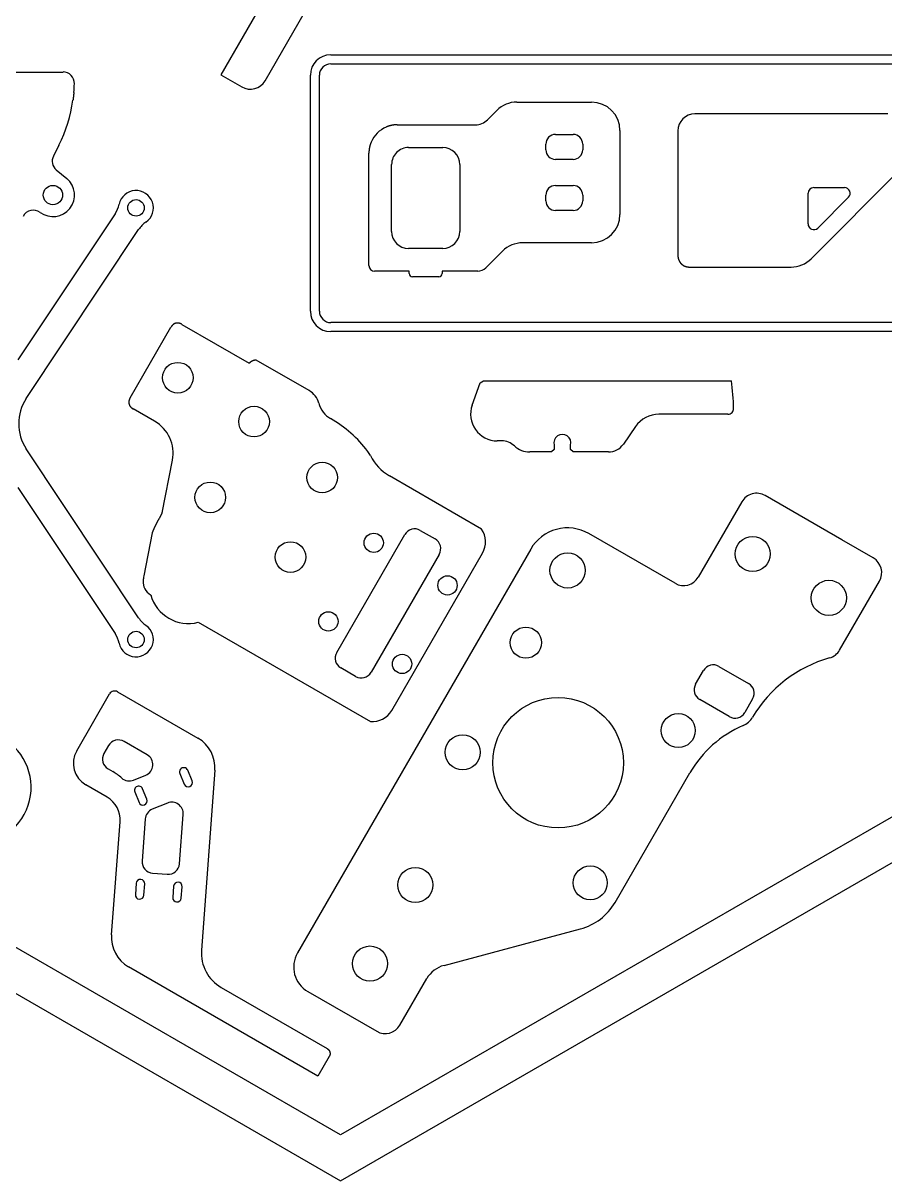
# Model space of a CAD drawing. Extents: x 442 to 745, y 5 to 355.
# Drawn here: x 570.9 to 633.4, y 4.7 to 88.7 of the extents above; entities that cross this region are included whole.
import ezdxf

# ---------------------------------------------------------------- set-up
doc = ezdxf.new("R2010")
doc.units = 0
doc.layers.add('VISIBLE__ANSI_', color=7, linetype='CONTINUOUS')

msp = doc.modelspace()

# ---------------------------------------------------------------- linework, layer by layer
at = {"layer": 'VISIBLE__ANSI_'}
for p, q in [((593.942, 8.024), (445.272, 93.859)), ((742.612, 93.859), (593.942, 8.024)), ((442.389, 92.195), (593.942, 4.696)), ((593.942, 4.696), (745.495, 92.195)), ((588.576, 90.764), (585.24, 84.988)), ((588.461, 84.554), (591.755, 90.26)), ((593.225, 86.43), (637.036, 86.43)), ((593.225, 85.771), (637.036, 85.771)), ((568.858, 85.183), (573.804, 85.183)), ((585.24, 84.988), (586.774, 84.102)), ((591.743, 67.819), (591.743, 84.948)), ((592.401, 67.819), (592.401, 84.948)), ((604.587, 81.713), (605.269, 82.395)), ((606.725, 82.998), (612.139, 82.998)), ((633.64, 82.145), (619.64, 82.145)), ((598.049, 81.351), (603.713, 81.351)), ((614.198, 80.939), (614.198, 74.845)), ((618.405, 80.91), (618.405, 71.851)), ((573.498, 79.866), (573.108, 79.086)), ((608.825, 79.539), (608.825, 79.951)), ((609.525, 80.651), (610.801, 80.651)), ((611.501, 79.951), (611.501, 79.539)), ((595.99, 71.139), (595.99, 79.292)), ((598.872, 79.704), (601.343, 79.704)), ((597.637, 73.61), (597.637, 78.469)), ((602.578, 78.469), (602.578, 73.61)), ((610.801, 78.839), (609.525, 78.839)), ((573.316, 78.085), (574.073, 77.453)), ((628.067, 71.63), (634.513, 78.077)), ((609.525, 76.945), (610.801, 76.945)), ((628.258, 76.792), (630.487, 76.792)), ((608.825, 75.833), (608.825, 76.245)), ((611.501, 76.245), (611.501, 75.833)), ((627.846, 74.151), (627.846, 76.38)), ((630.778, 76.089), (628.549, 73.86)), ((577.574, 74.888), (570.527, 64.28)), ((610.801, 75.133), (609.525, 75.133)), ((571.137, 61.477), (579.289, 73.749)), ((601.343, 72.375), (598.872, 72.375)), ((612.139, 72.786), (607.137, 72.786)), ((605.681, 72.183), (604.466, 70.969)), ((598.913, 70.728), (596.402, 70.728)), ((598.913, 70.563), (598.913, 70.728)), ((601.302, 70.728), (601.302, 70.563)), ((603.884, 70.728), (601.302, 70.728)), ((619.228, 71.027), (626.611, 71.027)), ((601.055, 70.316), (599.16, 70.316)), ((578.669, 61.529), (581.628, 66.654)), ((582.424, 66.867), (587.31, 64.046)), ((637.036, 66.995), (593.225, 66.995)), ((637.036, 66.336), (593.225, 66.336)), ((591.662, 62.057), (587.816, 64.277)), ((603.486, 61.004), (604.073, 62.617)), ((604.073, 62.617), (604.294, 62.771)), ((604.294, 62.771), (622.281, 62.771)), ((580.448, 59.83), (578.882, 60.734)), ((622.037, 60.342), (617.025, 60.342)), ((615.33, 59.452), (614.447, 58.173)), ((605.616, 58.407), (605.304, 58.407)), ((609.426, 58.104), (609.426, 57.789)), ((610.62, 57.789), (610.62, 58.104)), ((579.289, 45.559), (571.137, 57.832)), ((609.241, 57.604), (607.661, 57.604)), ((609.426, 57.789), (609.241, 57.604)), ((610.805, 57.604), (610.62, 57.789)), ((613.363, 57.604), (610.805, 57.604)), ((581.003, 53.178), (581.738, 57.007)), ((604.168, 52.007), (597.477, 55.87)), ((570.527, 55.029), (577.574, 44.42)), ((623.039, 53.986), (619.883, 48.52)), ((630.289, 51.226), (624.726, 54.438)), ((581.003, 53.178), (580.766, 52.767)), ((580.265, 51.733), (579.665, 48.611)), ((593.653, 43.053), (598.594, 51.611)), ((599.719, 51.913), (600.789, 51.295)), ((618.196, 48.068), (611.945, 51.677)), ((607.727, 50.547), (590.809, 21.244)), ((632.571, 49.908), (630.289, 51.226)), ((601.091, 50.17), (596.149, 41.612)), ((597.644, 38.847), (604.232, 50.258)), ((630.136, 43.22), (633.024, 48.221)), ((580.149, 47.237), (580.163, 47.228)), ((583.609, 45.238), (596.098, 38.028)), ((621.384, 42.038), (623.524, 40.803)), ((595.024, 41.311), (593.955, 41.928)), ((619.691, 40.752), (620.259, 41.736)), ((574.794, 35.911), (577.182, 40.047)), ((577.745, 40.198), (583.593, 36.821)), ((622.132, 38.392), (619.992, 39.627)), ((623.825, 39.678), (623.257, 38.693)), ((577.104, 36.288), (576.775, 35.718)), ((579.909, 35.62), (578.229, 36.59)), ((577.076, 34.593), (577.415, 34.397)), ((583.161, 33.733), (582.85, 34.495)), ((584.821, 34.498), (583.848, 21.441)), ((578.92, 33.782), (579.808, 34.144)), ((582.278, 34.262), (582.589, 33.499)), ((613.842, 24.903), (619.269, 34.304)), ((576.995, 32.548), (575.457, 33.436)), ((579.004, 32.927), (579.315, 32.164)), ((579.887, 32.397), (579.576, 33.16)), ((581.386, 32.119), (580.279, 31.668)), ((582.251, 27.71), (582.518, 31.296)), ((577.325, 22.56), (577.937, 30.767)), ((579.768, 30.967), (579.54, 27.912)), ((580.3, 27.029), (581.368, 26.95)), ((579.11, 26.292), (579.049, 25.471)), ((579.665, 25.425), (579.726, 26.246)), ((581.82, 26.09), (581.759, 25.269)), ((582.375, 25.223), (582.436, 26.044)), ((601.438, 20.331), (611.341, 22.985)), ((592.295, 12.303), (578.553, 20.237)), ((598.242, 16.001), (600.188, 19.372)), ((585.281, 18.73), (592.958, 14.298)), ((591.562, 18.432), (596.555, 15.549)), ((593.118, 13.73), (592.295, 12.303))]:
    msp.add_line(p, q, dxfattribs=at)
for points in [[(574.539, 83.256, 0), (574.539, 83.255, 0), (574.539, 83.254, 0), (574.539, 83.253, 0), (574.539, 83.252, 0), (574.539, 83.252, 0), (574.539, 83.251, 0), (574.538, 83.25, 0), (574.538, 83.249, 0), (574.538, 83.248, 0), (574.538, 83.247, 0), (574.538, 83.246, 0), (574.538, 83.245, 0), (574.538, 83.244, 0), (574.538, 83.243, 0), (574.537, 83.243, 0), (574.537, 83.242, 0), (574.537, 83.241, 0), (574.537, 83.24, 0), (574.537, 83.239, 0), (574.537, 83.238, 0), (574.537, 83.237, 0), (574.537, 83.236, 0), (574.537, 83.235, 0), (574.536, 83.234, 0), (574.536, 83.234, 0), (574.536, 83.233, 0), (574.536, 83.232, 0), (574.536, 83.231, 0), (574.536, 83.23, 0), (574.536, 83.229, 0), (574.536, 83.228, 0), (574.535, 83.227, 0), (574.535, 83.226, 0), (574.535, 83.225, 0), (574.535, 83.225, 0), (574.535, 83.224, 0), (574.535, 83.223, 0), (574.535, 83.222, 0), (574.535, 83.221, 0), (574.534, 83.22, 0), (574.534, 83.219, 0), (574.534, 83.218, 0), (574.534, 83.217, 0), (574.534, 83.216, 0), (574.534, 83.216, 0), (574.534, 83.215, 0), (574.534, 83.214, 0), (574.533, 83.213, 0), (574.533, 83.212, 0), (574.533, 83.211, 0), (574.533, 83.21, 0), (574.533, 83.209, 0), (574.533, 83.208, 0), (574.533, 83.207, 0), (574.533, 83.206, 0), (574.532, 83.206, 0), (574.532, 83.205, 0), (574.532, 83.204, 0), (574.532, 83.203, 0), (574.532, 83.202, 0), (574.532, 83.201, 0), (574.532, 83.2, 0), (574.532, 83.199, 0), (574.531, 83.198, 0), (574.531, 83.197, 0), (574.531, 83.196, 0), (574.531, 83.195, 0), (574.531, 83.195, 0), (574.531, 83.194, 0), (574.531, 83.193, 0), (574.531, 83.192, 0), (574.53, 83.191, 0), (574.53, 83.19, 0), (574.53, 83.189, 0), (574.53, 83.188, 0), (574.53, 83.187, 0), (574.53, 83.186, 0), (574.53, 83.185, 0), (574.53, 83.184, 0), (574.529, 83.184, 0), (574.529, 83.183, 0), (574.529, 83.182, 0), (574.529, 83.181, 0), (574.529, 83.18, 0), (574.529, 83.179, 0), (574.529, 83.178, 0), (574.529, 83.177, 0), (574.528, 83.176, 0), (574.528, 83.175, 0), (574.528, 83.174, 0), (574.528, 83.174, 0), (574.528, 83.173, 0), (574.528, 83.172, 0), (574.528, 83.171, 0), (574.528, 83.17, 0), (574.527, 83.169, 0), (574.527, 83.168, 0), (574.527, 83.167, 0), (574.527, 83.166, 0), (574.527, 83.165, 0), (574.527, 83.164, 0), (574.527, 83.163, 0), (574.526, 83.162, 0), (574.526, 83.162, 0), (574.526, 83.161, 0), (574.526, 83.16, 0), (574.526, 83.159, 0), (574.526, 83.158, 0), (574.526, 83.157, 0), (574.526, 83.156, 0), (574.525, 83.155, 0), (574.525, 83.154, 0), (574.525, 83.153, 0), (574.525, 83.152, 0), (574.525, 83.151, 0), (574.525, 83.151, 0), (574.525, 83.15, 0), (574.525, 83.149, 0), (574.524, 83.148, 0), (574.524, 83.147, 0), (574.524, 83.146, 0), (574.524, 83.145, 0), (574.524, 83.144, 0), (574.524, 83.143, 0), (574.524, 83.142, 0), (574.523, 83.141, 0), (574.523, 83.141, 0)], [(574.588, 83.696, 0), (574.588, 83.695, 0), (574.588, 83.694, 0), (574.588, 83.693, 0), (574.588, 83.692, 0), (574.588, 83.691, 0), (574.588, 83.69, 0), (574.588, 83.689, 0), (574.587, 83.688, 0), (574.587, 83.687, 0), (574.587, 83.686, 0), (574.587, 83.685, 0), (574.587, 83.684, 0), (574.587, 83.683, 0), (574.587, 83.682, 0), (574.587, 83.681, 0), (574.587, 83.68, 0), (574.587, 83.679, 0), (574.587, 83.678, 0), (574.586, 83.677, 0), (574.586, 83.676, 0), (574.586, 83.675, 0), (574.586, 83.674, 0), (574.586, 83.672, 0), (574.586, 83.671, 0), (574.586, 83.671, 0), (574.586, 83.669, 0), (574.586, 83.668, 0), (574.586, 83.667, 0), (574.586, 83.666, 0), (574.585, 83.665, 0), (574.585, 83.664, 0), (574.585, 83.663, 0), (574.585, 83.662, 0), (574.585, 83.661, 0), (574.585, 83.66, 0), (574.585, 83.659, 0), (574.585, 83.658, 0), (574.585, 83.657, 0), (574.585, 83.656, 0), (574.584, 83.655, 0), (574.584, 83.654, 0), (574.584, 83.653, 0), (574.584, 83.652, 0), (574.584, 83.651, 0), (574.584, 83.65, 0), (574.584, 83.649, 0), (574.584, 83.648, 0), (574.584, 83.647, 0), (574.584, 83.646, 0), (574.583, 83.645, 0), (574.583, 83.644, 0), (574.583, 83.643, 0), (574.583, 83.642, 0), (574.583, 83.641, 0), (574.583, 83.639, 0), (574.583, 83.638, 0), (574.583, 83.637, 0), (574.583, 83.636, 0), (574.583, 83.635, 0), (574.582, 83.634, 0), (574.582, 83.633, 0), (574.582, 83.632, 0), (574.582, 83.631, 0), (574.582, 83.63, 0), (574.582, 83.629, 0), (574.582, 83.628, 0), (574.582, 83.627, 0), (574.582, 83.626, 0), (574.582, 83.625, 0), (574.581, 83.624, 0), (574.581, 83.622, 0), (574.581, 83.621, 0), (574.581, 83.62, 0), (574.581, 83.619, 0), (574.581, 83.618, 0), (574.581, 83.617, 0), (574.581, 83.616, 0), (574.581, 83.615, 0), (574.581, 83.614, 0), (574.58, 83.613, 0), (574.58, 83.612, 0), (574.58, 83.61, 0), (574.58, 83.609, 0), (574.58, 83.608, 0), (574.58, 83.607, 0), (574.58, 83.606, 0), (574.58, 83.605, 0), (574.58, 83.604, 0), (574.579, 83.603, 0), (574.579, 83.602, 0), (574.579, 83.6, 0), (574.579, 83.599, 0), (574.579, 83.598, 0), (574.579, 83.597, 0), (574.579, 83.596, 0), (574.579, 83.595, 0), (574.579, 83.594, 0), (574.578, 83.593, 0), (574.578, 83.591, 0), (574.578, 83.59, 0), (574.578, 83.589, 0), (574.578, 83.588, 0), (574.578, 83.587, 0), (574.578, 83.586, 0), (574.578, 83.584, 0), (574.577, 83.583, 0), (574.577, 83.582, 0), (574.577, 83.581, 0), (574.577, 83.58, 0), (574.577, 83.579, 0), (574.577, 83.577, 0), (574.577, 83.576, 0), (574.577, 83.575, 0), (574.577, 83.574, 0), (574.576, 83.573, 0), (574.576, 83.572, 0), (574.576, 83.57, 0), (574.576, 83.569, 0), (574.576, 83.568, 0), (574.576, 83.567, 0), (574.576, 83.566, 0), (574.576, 83.564, 0), (574.575, 83.563, 0), (574.575, 83.562, 0), (574.575, 83.561, 0), (574.575, 83.559, 0), (574.575, 83.558, 0), (574.575, 83.557, 0), (574.575, 83.556, 0), (574.575, 83.555, 0), (574.574, 83.553, 0), (574.574, 83.552, 0), (574.574, 83.551, 0), (574.574, 83.55, 0), (574.574, 83.548, 0), (574.574, 83.547, 0), (574.574, 83.546, 0), (574.573, 83.544, 0), (574.573, 83.543, 0), (574.573, 83.542, 0), (574.573, 83.541, 0), (574.573, 83.54, 0), (574.573, 83.538, 0), (574.573, 83.537, 0), (574.573, 83.536, 0), (574.572, 83.534, 0), (574.572, 83.533, 0), (574.572, 83.532, 0), (574.572, 83.53, 0), (574.572, 83.529, 0), (574.572, 83.528, 0), (574.572, 83.526, 0), (574.571, 83.525, 0), (574.571, 83.524, 0), (574.571, 83.523, 0), (574.571, 83.521, 0), (574.571, 83.52, 0), (574.571, 83.519, 0), (574.571, 83.517, 0), (574.57, 83.516, 0), (574.57, 83.515, 0), (574.57, 83.513, 0), (574.57, 83.512, 0), (574.57, 83.51, 0), (574.57, 83.509, 0), (574.57, 83.508, 0), (574.569, 83.506, 0), (574.569, 83.505, 0), (574.569, 83.504, 0), (574.569, 83.502, 0), (574.569, 83.501, 0), (574.569, 83.499, 0), (574.568, 83.498, 0), (574.568, 83.497, 0), (574.568, 83.495, 0), (574.568, 83.494, 0), (574.568, 83.493, 0), (574.568, 83.491, 0), (574.568, 83.49, 0), (574.567, 83.488, 0), (574.567, 83.487, 0), (574.567, 83.485, 0), (574.567, 83.484, 0), (574.567, 83.483, 0), (574.567, 83.481, 0), (574.566, 83.48, 0), (574.566, 83.478, 0), (574.566, 83.477, 0), (574.566, 83.475, 0), (574.566, 83.474, 0), (574.566, 83.472, 0), (574.565, 83.471, 0), (574.565, 83.469, 0), (574.565, 83.468, 0), (574.565, 83.466, 0), (574.565, 83.465, 0), (574.565, 83.463, 0), (574.564, 83.462, 0), (574.564, 83.46, 0), (574.564, 83.459, 0), (574.564, 83.457, 0), (574.564, 83.456, 0), (574.564, 83.454, 0), (574.563, 83.453, 0), (574.563, 83.451, 0), (574.563, 83.45, 0), (574.563, 83.448, 0), (574.563, 83.447, 0), (574.563, 83.445, 0), (574.562, 83.443, 0), (574.562, 83.442, 0), (574.562, 83.44, 0), (574.562, 83.439, 0), (574.562, 83.437, 0), (574.561, 83.436, 0), (574.561, 83.434, 0), (574.561, 83.433, 0), (574.561, 83.431, 0), (574.561, 83.429, 0), (574.561, 83.428, 0), (574.56, 83.426, 0), (574.56, 83.425, 0), (574.56, 83.423, 0), (574.56, 83.421, 0), (574.56, 83.42, 0), (574.559, 83.418, 0), (574.559, 83.417, 0), (574.559, 83.415, 0), (574.559, 83.413, 0), (574.559, 83.412, 0), (574.559, 83.41, 0), (574.558, 83.409, 0), (574.558, 83.407, 0), (574.558, 83.405, 0), (574.558, 83.404, 0), (574.558, 83.402, 0), (574.557, 83.4, 0), (574.557, 83.399, 0), (574.557, 83.397, 0), (574.557, 83.395, 0), (574.557, 83.394, 0), (574.556, 83.392, 0), (574.556, 83.391, 0), (574.556, 83.389, 0), (574.556, 83.387, 0), (574.556, 83.386, 0), (574.555, 83.384, 0), (574.555, 83.382, 0), (574.555, 83.381, 0), (574.555, 83.379, 0), (574.555, 83.377, 0), (574.554, 83.376, 0), (574.554, 83.374, 0), (574.554, 83.372, 0), (574.554, 83.371, 0), (574.554, 83.369, 0), (574.553, 83.367, 0), (574.553, 83.365, 0), (574.553, 83.364, 0), (574.553, 83.362, 0), (574.553, 83.36, 0), (574.552, 83.359, 0), (574.552, 83.357, 0), (574.552, 83.355, 0), (574.552, 83.353, 0), (574.551, 83.352, 0), (574.551, 83.35, 0), (574.551, 83.348, 0), (574.551, 83.347, 0), (574.551, 83.345, 0), (574.55, 83.343, 0), (574.55, 83.341, 0), (574.55, 83.34, 0), (574.55, 83.338, 0), (574.55, 83.336, 0), (574.549, 83.334, 0), (574.549, 83.332, 0), (574.549, 83.331, 0), (574.549, 83.329, 0), (574.548, 83.327, 0), (574.548, 83.325, 0), (574.548, 83.324, 0), (574.548, 83.322, 0), (574.548, 83.32, 0), (574.547, 83.318, 0), (574.547, 83.317, 0), (574.547, 83.315, 0), (574.547, 83.313, 0), (574.546, 83.311, 0), (574.546, 83.309, 0), (574.546, 83.308, 0), (574.546, 83.306, 0), (574.545, 83.304, 0), (574.545, 83.302, 0), (574.545, 83.3, 0), (574.545, 83.298, 0), (574.545, 83.297, 0), (574.544, 83.295, 0), (574.544, 83.293, 0), (574.544, 83.291, 0), (574.544, 83.289, 0), (574.543, 83.287, 0), (574.543, 83.286, 0), (574.543, 83.284, 0), (574.543, 83.282, 0), (574.542, 83.28, 0), (574.542, 83.278, 0), (574.542, 83.276, 0), (574.542, 83.275, 0), (574.541, 83.273, 0), (574.541, 83.271, 0), (574.541, 83.269, 0), (574.541, 83.267, 0), (574.54, 83.265, 0), (574.54, 83.263, 0), (574.54, 83.262, 0), (574.54, 83.26, 0), (574.54, 83.258, 0), (574.539, 83.256, 0)], [(598.049, 81.351, 0), (598.042, 81.351, 0), (598.036, 81.351, 0), (598.029, 81.351, 0), (598.023, 81.351, 0), (598.016, 81.351, 0), (598.01, 81.351, 0), (598.003, 81.35, 0), (597.997, 81.35, 0), (597.99, 81.35, 0), (597.984, 81.35, 0), (597.977, 81.35, 0), (597.971, 81.35, 0), (597.964, 81.349, 0), (597.958, 81.349, 0), (597.952, 81.349, 0), (597.945, 81.348, 0), (597.939, 81.348, 0), (597.932, 81.348, 0), (597.926, 81.347, 0), (597.919, 81.347, 0), (597.913, 81.347, 0), (597.906, 81.346, 0), (597.9, 81.346, 0), (597.893, 81.345, 0), (597.887, 81.345, 0), (597.88, 81.344, 0), (597.874, 81.344, 0), (597.868, 81.343, 0), (597.861, 81.342, 0), (597.855, 81.342, 0), (597.848, 81.341, 0), (597.842, 81.341, 0), (597.835, 81.34, 0), (597.829, 81.339, 0), (597.822, 81.338, 0), (597.816, 81.338, 0), (597.81, 81.337, 0), (597.803, 81.336, 0), (597.797, 81.335, 0), (597.79, 81.335, 0), (597.784, 81.334, 0), (597.777, 81.333, 0), (597.771, 81.332, 0), (597.765, 81.331, 0), (597.758, 81.33, 0), (597.752, 81.329, 0), (597.745, 81.329, 0), (597.739, 81.328, 0), (597.732, 81.327, 0), (597.726, 81.326, 0), (597.72, 81.325, 0), (597.713, 81.323, 0), (597.707, 81.322, 0), (597.701, 81.321, 0), (597.694, 81.32, 0), (597.688, 81.319, 0), (597.681, 81.318, 0), (597.675, 81.317, 0), (597.669, 81.316, 0), (597.662, 81.314, 0), (597.656, 81.313, 0), (597.65, 81.312, 0), (597.643, 81.311, 0), (597.637, 81.309, 0), (597.631, 81.308, 0), (597.624, 81.307, 0), (597.618, 81.305, 0), (597.612, 81.304, 0), (597.605, 81.303, 0), (597.599, 81.301, 0), (597.593, 81.3, 0), (597.586, 81.298, 0), (597.58, 81.297, 0), (597.574, 81.295, 0), (597.567, 81.294, 0), (597.561, 81.292, 0), (597.555, 81.291, 0), (597.548, 81.289, 0), (597.542, 81.288, 0), (597.536, 81.286, 0), (597.53, 81.284, 0), (597.523, 81.283, 0), (597.517, 81.281, 0), (597.511, 81.279, 0), (597.505, 81.278, 0), (597.498, 81.276, 0), (597.492, 81.274, 0), (597.486, 81.273, 0), (597.48, 81.271, 0), (597.473, 81.269, 0), (597.467, 81.267, 0), (597.461, 81.265, 0), (597.455, 81.263, 0), (597.449, 81.262, 0), (597.442, 81.26, 0), (597.436, 81.258, 0), (597.43, 81.256, 0), (597.424, 81.254, 0), (597.418, 81.252, 0), (597.412, 81.25, 0), (597.405, 81.248, 0), (597.399, 81.246, 0), (597.393, 81.244, 0), (597.387, 81.242, 0), (597.381, 81.24, 0), (597.375, 81.238, 0), (597.369, 81.235, 0), (597.362, 81.233, 0), (597.356, 81.231, 0), (597.35, 81.229, 0), (597.344, 81.227, 0), (597.338, 81.225, 0), (597.332, 81.222, 0), (597.326, 81.22, 0), (597.32, 81.218, 0), (597.314, 81.215, 0), (597.308, 81.213, 0), (597.302, 81.211, 0), (597.296, 81.208, 0), (597.29, 81.206, 0), (597.284, 81.204, 0), (597.278, 81.201, 0), (597.272, 81.199, 0), (597.266, 81.196, 0), (597.26, 81.194, 0), (597.254, 81.191, 0), (597.248, 81.189, 0), (597.242, 81.186, 0)], [(596.155, 80.099, 0), (596.152, 80.093, 0), (596.149, 80.087, 0), (596.147, 80.081, 0), (596.145, 80.075, 0), (596.142, 80.069, 0), (596.14, 80.063, 0), (596.137, 80.057, 0), (596.135, 80.051, 0), (596.132, 80.045, 0), (596.13, 80.039, 0), (596.128, 80.033, 0), (596.125, 80.027, 0), (596.123, 80.021, 0), (596.121, 80.015, 0), (596.119, 80.009, 0), (596.116, 80.003, 0), (596.114, 79.997, 0), (596.112, 79.991, 0), (596.11, 79.984, 0), (596.108, 79.978, 0), (596.105, 79.972, 0), (596.103, 79.966, 0), (596.101, 79.96, 0), (596.099, 79.954, 0), (596.097, 79.948, 0), (596.095, 79.942, 0), (596.093, 79.936, 0), (596.091, 79.929, 0), (596.089, 79.923, 0), (596.087, 79.917, 0), (596.085, 79.911, 0), (596.083, 79.905, 0), (596.081, 79.898, 0), (596.079, 79.892, 0), (596.077, 79.886, 0), (596.075, 79.88, 0), (596.074, 79.874, 0), (596.072, 79.867, 0), (596.07, 79.861, 0), (596.068, 79.855, 0), (596.066, 79.849, 0), (596.065, 79.843, 0), (596.063, 79.836, 0), (596.061, 79.83, 0), (596.06, 79.824, 0), (596.058, 79.817, 0), (596.056, 79.811, 0), (596.055, 79.805, 0), (596.053, 79.799, 0), (596.052, 79.792, 0), (596.05, 79.786, 0), (596.048, 79.78, 0), (596.047, 79.773, 0), (596.045, 79.767, 0), (596.044, 79.761, 0), (596.042, 79.755, 0), (596.041, 79.748, 0), (596.04, 79.742, 0), (596.038, 79.736, 0), (596.037, 79.729, 0), (596.035, 79.723, 0), (596.034, 79.717, 0), (596.033, 79.71, 0), (596.031, 79.704, 0), (596.03, 79.698, 0), (596.029, 79.691, 0), (596.028, 79.685, 0), (596.026, 79.678, 0), (596.025, 79.672, 0), (596.024, 79.666, 0), (596.023, 79.659, 0), (596.022, 79.653, 0), (596.021, 79.647, 0), (596.019, 79.64, 0), (596.018, 79.634, 0), (596.017, 79.627, 0), (596.016, 79.621, 0), (596.015, 79.615, 0), (596.014, 79.608, 0), (596.013, 79.602, 0), (596.012, 79.596, 0), (596.011, 79.589, 0), (596.01, 79.583, 0), (596.01, 79.576, 0), (596.009, 79.57, 0), (596.008, 79.564, 0), (596.007, 79.557, 0), (596.006, 79.551, 0), (596.005, 79.544, 0), (596.005, 79.538, 0), (596.004, 79.531, 0), (596.003, 79.525, 0), (596.002, 79.518, 0), (596.002, 79.512, 0), (596.001, 79.506, 0), (596, 79.499, 0), (596, 79.493, 0), (595.999, 79.486, 0), (595.998, 79.48, 0), (595.998, 79.473, 0), (595.997, 79.467, 0), (595.997, 79.46, 0), (595.996, 79.454, 0), (595.996, 79.448, 0), (595.995, 79.441, 0), (595.995, 79.435, 0), (595.994, 79.428, 0), (595.994, 79.422, 0), (595.994, 79.415, 0), (595.993, 79.409, 0), (595.993, 79.402, 0), (595.992, 79.396, 0), (595.992, 79.389, 0), (595.992, 79.383, 0), (595.992, 79.376, 0), (595.991, 79.37, 0), (595.991, 79.363, 0), (595.991, 79.357, 0), (595.991, 79.35, 0), (595.99, 79.344, 0), (595.99, 79.338, 0), (595.99, 79.331, 0), (595.99, 79.325, 0), (595.99, 79.318, 0), (595.99, 79.312, 0), (595.99, 79.305, 0), (595.99, 79.299, 0), (595.99, 79.292, 0)], [(618.405, 71.851, 0), (618.405, 71.847, 0), (618.405, 71.843, 0), (618.405, 71.839, 0), (618.405, 71.835, 0), (618.405, 71.831, 0), (618.405, 71.827, 0), (618.405, 71.823, 0), (618.405, 71.818, 0), (618.406, 71.814, 0), (618.406, 71.81, 0), (618.406, 71.806, 0), (618.406, 71.802, 0), (618.407, 71.798, 0), (618.407, 71.794, 0), (618.407, 71.79, 0), (618.407, 71.786, 0), (618.408, 71.782, 0), (618.408, 71.778, 0), (618.408, 71.774, 0), (618.409, 71.77, 0), (618.409, 71.766, 0), (618.41, 71.762, 0), (618.41, 71.758, 0), (618.411, 71.754, 0), (618.411, 71.75, 0), (618.412, 71.746, 0), (618.412, 71.742, 0), (618.413, 71.738, 0), (618.413, 71.734, 0), (618.414, 71.73, 0), (618.414, 71.726, 0), (618.415, 71.722, 0), (618.416, 71.718, 0), (618.416, 71.714, 0), (618.417, 71.71, 0), (618.418, 71.706, 0), (618.418, 71.702, 0), (618.419, 71.698, 0), (618.42, 71.694, 0), (618.421, 71.69, 0), (618.422, 71.686, 0), (618.422, 71.682, 0), (618.423, 71.678, 0), (618.424, 71.674, 0), (618.425, 71.67, 0), (618.426, 71.666, 0), (618.427, 71.662, 0), (618.428, 71.658, 0), (618.429, 71.654, 0), (618.43, 71.65, 0), (618.431, 71.646, 0), (618.432, 71.642, 0), (618.433, 71.638, 0), (618.434, 71.635, 0), (618.435, 71.631, 0), (618.436, 71.627, 0), (618.437, 71.623, 0), (618.438, 71.619, 0), (618.439, 71.615, 0), (618.44, 71.611, 0), (618.442, 71.607, 0), (618.443, 71.603, 0), (618.444, 71.6, 0), (618.445, 71.596, 0), (618.447, 71.592, 0), (618.448, 71.588, 0), (618.449, 71.584, 0), (618.451, 71.58, 0), (618.452, 71.577, 0), (618.453, 71.573, 0), (618.455, 71.569, 0), (618.456, 71.565, 0), (618.457, 71.561, 0), (618.459, 71.558, 0), (618.46, 71.554, 0), (618.462, 71.55, 0), (618.463, 71.546, 0), (618.465, 71.542, 0), (618.466, 71.539, 0), (618.468, 71.535, 0), (618.469, 71.531, 0), (618.471, 71.527, 0), (618.473, 71.524, 0), (618.474, 71.52, 0), (618.476, 71.516, 0), (618.478, 71.513, 0), (618.479, 71.509, 0), (618.481, 71.505, 0), (618.483, 71.501, 0), (618.484, 71.498, 0), (618.486, 71.494, 0), (618.488, 71.49, 0), (618.49, 71.487, 0), (618.492, 71.483, 0), (618.493, 71.48, 0), (618.495, 71.476, 0), (618.497, 71.472, 0), (618.499, 71.469, 0), (618.501, 71.465, 0), (618.503, 71.462, 0), (618.505, 71.458, 0), (618.507, 71.454, 0), (618.509, 71.451, 0), (618.51, 71.447, 0), (618.512, 71.444, 0), (618.514, 71.44, 0), (618.517, 71.437, 0), (618.519, 71.433, 0), (618.521, 71.43, 0), (618.523, 71.426, 0), (618.525, 71.423, 0), (618.527, 71.419, 0), (618.529, 71.416, 0), (618.531, 71.412, 0), (618.533, 71.409, 0), (618.536, 71.406, 0), (618.538, 71.402, 0), (618.54, 71.399, 0), (618.542, 71.395, 0), (618.544, 71.392, 0), (618.547, 71.389, 0), (618.549, 71.385, 0), (618.551, 71.382, 0), (618.554, 71.379, 0), (618.556, 71.376, 0), (618.558, 71.372, 0), (618.561, 71.369, 0), (618.563, 71.366, 0), (618.565, 71.362, 0), (618.568, 71.359, 0), (618.57, 71.356, 0), (618.573, 71.353, 0), (618.575, 71.349, 0), (618.578, 71.346, 0), (618.58, 71.343, 0), (618.583, 71.34, 0), (618.585, 71.337, 0), (618.588, 71.334, 0), (618.59, 71.33, 0), (618.593, 71.327, 0), (618.595, 71.324, 0), (618.598, 71.321, 0), (618.601, 71.318, 0), (618.603, 71.315, 0), (618.606, 71.312, 0), (618.609, 71.309, 0), (618.611, 71.306, 0), (618.614, 71.303, 0), (618.617, 71.3, 0), (618.619, 71.297, 0), (618.622, 71.294, 0), (618.625, 71.291, 0), (618.628, 71.288, 0), (618.63, 71.285, 0), (618.633, 71.282, 0), (618.636, 71.279, 0), (618.639, 71.276, 0), (618.642, 71.273, 0), (618.645, 71.27, 0), (618.647, 71.267, 0), (618.65, 71.264, 0), (618.653, 71.261, 0), (618.656, 71.259, 0), (618.659, 71.256, 0), (618.662, 71.253, 0), (618.665, 71.25, 0), (618.668, 71.248, 0), (618.671, 71.245, 0), (618.674, 71.242, 0), (618.677, 71.239, 0), (618.68, 71.237, 0), (618.683, 71.234, 0), (618.686, 71.231, 0), (618.689, 71.228, 0), (618.692, 71.226, 0), (618.695, 71.223, 0), (618.698, 71.221, 0), (618.701, 71.218, 0), (618.705, 71.215, 0), (618.708, 71.213, 0), (618.711, 71.21, 0), (618.714, 71.208, 0), (618.717, 71.205, 0), (618.72, 71.203, 0), (618.724, 71.2, 0), (618.727, 71.198, 0), (618.73, 71.195, 0), (618.733, 71.193, 0), (618.736, 71.19, 0), (618.74, 71.188, 0), (618.743, 71.186, 0), (618.746, 71.183, 0), (618.75, 71.181, 0), (618.753, 71.179, 0), (618.756, 71.176, 0), (618.759, 71.174, 0), (618.763, 71.172, 0), (618.766, 71.169, 0), (618.77, 71.167, 0), (618.773, 71.165, 0), (618.776, 71.163, 0), (618.78, 71.16, 0), (618.783, 71.158, 0), (618.786, 71.156, 0), (618.79, 71.154, 0), (618.793, 71.152, 0), (618.797, 71.15, 0), (618.8, 71.147, 0), (618.804, 71.145, 0), (618.807, 71.143, 0), (618.811, 71.141, 0), (618.814, 71.139, 0), (618.818, 71.137, 0), (618.821, 71.135, 0), (618.825, 71.133, 0), (618.828, 71.131, 0), (618.832, 71.129, 0), (618.835, 71.127, 0), (618.839, 71.125, 0), (618.842, 71.123, 0), (618.846, 71.121, 0), (618.85, 71.12, 0), (618.853, 71.118, 0), (618.857, 71.116, 0), (618.861, 71.114, 0), (618.864, 71.112, 0), (618.868, 71.111, 0), (618.871, 71.109, 0), (618.875, 71.107, 0), (618.879, 71.105, 0), (618.882, 71.104, 0), (618.886, 71.102, 0), (618.89, 71.1, 0), (618.894, 71.099, 0), (618.897, 71.097, 0), (618.901, 71.095, 0), (618.905, 71.094, 0), (618.908, 71.092, 0), (618.912, 71.091, 0), (618.916, 71.089, 0), (618.92, 71.087, 0), (618.924, 71.086, 0), (618.927, 71.084, 0), (618.931, 71.083, 0), (618.935, 71.082, 0), (618.939, 71.08, 0), (618.943, 71.079, 0), (618.946, 71.077, 0), (618.95, 71.076, 0), (618.954, 71.075, 0), (618.958, 71.073, 0), (618.962, 71.072, 0), (618.965, 71.07, 0), (618.969, 71.069, 0), (618.973, 71.068, 0), (618.977, 71.067, 0), (618.981, 71.066, 0), (618.985, 71.064, 0), (618.989, 71.063, 0), (618.993, 71.062, 0), (618.996, 71.061, 0), (619, 71.06, 0), (619.004, 71.058, 0), (619.008, 71.057, 0), (619.012, 71.056, 0), (619.016, 71.055, 0), (619.02, 71.054, 0), (619.024, 71.053, 0), (619.028, 71.052, 0), (619.032, 71.051, 0), (619.036, 71.05, 0), (619.039, 71.049, 0), (619.043, 71.049, 0), (619.047, 71.048, 0), (619.051, 71.047, 0), (619.055, 71.046, 0), (619.059, 71.045, 0), (619.063, 71.044, 0), (619.067, 71.043, 0), (619.071, 71.043, 0), (619.075, 71.042, 0), (619.079, 71.041, 0), (619.083, 71.04, 0), (619.087, 71.04, 0), (619.091, 71.039, 0), (619.095, 71.038, 0), (619.099, 71.038, 0), (619.103, 71.037, 0), (619.107, 71.036, 0), (619.111, 71.036, 0), (619.115, 71.035, 0), (619.119, 71.035, 0), (619.123, 71.034, 0), (619.127, 71.034, 0), (619.131, 71.033, 0), (619.135, 71.033, 0), (619.139, 71.032, 0), (619.143, 71.032, 0), (619.147, 71.031, 0), (619.151, 71.031, 0), (619.155, 71.031, 0), (619.159, 71.03, 0), (619.163, 71.03, 0), (619.167, 71.03, 0), (619.172, 71.029, 0), (619.176, 71.029, 0), (619.18, 71.029, 0), (619.184, 71.029, 0), (619.188, 71.028, 0), (619.192, 71.028, 0), (619.196, 71.028, 0), (619.2, 71.028, 0), (619.204, 71.028, 0), (619.208, 71.028, 0), (619.212, 71.028, 0), (619.216, 71.028, 0), (619.22, 71.028, 0), (619.224, 71.027, 0), (619.228, 71.027, 0)], [(582.424, 66.867, 0), (582.416, 66.871, 0), (582.409, 66.875, 0), (582.402, 66.879, 0), (582.395, 66.883, 0), (582.388, 66.887, 0), (582.381, 66.89, 0), (582.373, 66.894, 0), (582.366, 66.897, 0), (582.359, 66.901, 0), (582.352, 66.904, 0), (582.345, 66.907, 0), (582.338, 66.91, 0), (582.33, 66.913, 0), (582.323, 66.916, 0), (582.316, 66.919, 0), (582.309, 66.922, 0), (582.302, 66.924, 0), (582.295, 66.927, 0), (582.287, 66.93, 0), (582.28, 66.932, 0), (582.273, 66.934, 0), (582.266, 66.936, 0), (582.259, 66.939, 0), (582.252, 66.941, 0), (582.245, 66.942, 0), (582.237, 66.944, 0), (582.23, 66.946, 0), (582.223, 66.948, 0), (582.216, 66.949, 0), (582.209, 66.951, 0), (582.202, 66.952, 0), (582.195, 66.953, 0), (582.188, 66.954, 0), (582.181, 66.956, 0), (582.174, 66.957, 0), (582.167, 66.957, 0), (582.16, 66.958, 0), (582.153, 66.959, 0), (582.146, 66.96, 0), (582.139, 66.96, 0), (582.132, 66.961, 0), (582.125, 66.961, 0), (582.118, 66.961, 0), (582.111, 66.961, 0), (582.104, 66.962, 0), (582.097, 66.961, 0), (582.09, 66.961, 0), (582.083, 66.961, 0), (582.077, 66.961, 0), (582.07, 66.96, 0), (582.063, 66.96, 0), (582.056, 66.959, 0), (582.049, 66.959, 0), (582.043, 66.958, 0), (582.036, 66.957, 0), (582.029, 66.956, 0), (582.023, 66.955, 0), (582.016, 66.954, 0), (582.009, 66.953, 0), (582.003, 66.951, 0), (581.996, 66.95, 0), (581.989, 66.948, 0), (581.983, 66.947, 0), (581.976, 66.945, 0), (581.97, 66.943, 0), (581.963, 66.941, 0), (581.957, 66.939, 0), (581.951, 66.937, 0), (581.944, 66.935, 0), (581.938, 66.933, 0), (581.931, 66.931, 0), (581.925, 66.928, 0), (581.919, 66.926, 0), (581.913, 66.923, 0), (581.906, 66.92, 0), (581.9, 66.918, 0), (581.894, 66.915, 0), (581.888, 66.912, 0), (581.882, 66.909, 0), (581.876, 66.906, 0), (581.87, 66.902, 0), (581.864, 66.899, 0), (581.858, 66.895, 0), (581.852, 66.892, 0), (581.846, 66.888, 0), (581.84, 66.885, 0), (581.834, 66.881, 0), (581.828, 66.877, 0), (581.823, 66.873, 0), (581.817, 66.869, 0), (581.811, 66.865, 0), (581.805, 66.861, 0), (581.8, 66.856, 0), (581.794, 66.852, 0), (581.789, 66.847, 0), (581.783, 66.843, 0), (581.778, 66.838, 0), (581.772, 66.834, 0), (581.767, 66.829, 0), (581.761, 66.824, 0), (581.756, 66.819, 0), (581.751, 66.814, 0), (581.746, 66.809, 0), (581.74, 66.803, 0), (581.735, 66.798, 0), (581.73, 66.793, 0), (581.725, 66.787, 0), (581.72, 66.782, 0), (581.715, 66.776, 0), (581.71, 66.77, 0), (581.705, 66.764, 0), (581.7, 66.759, 0), (581.695, 66.753, 0), (581.69, 66.747, 0), (581.686, 66.74, 0), (581.681, 66.734, 0), (581.676, 66.728, 0), (581.672, 66.722, 0), (581.667, 66.715, 0), (581.663, 66.709, 0), (581.658, 66.702, 0), (581.654, 66.695, 0), (581.649, 66.689, 0), (581.645, 66.682, 0), (581.641, 66.675, 0), (581.636, 66.668, 0), (581.632, 66.661, 0), (581.628, 66.654, 0)], [(587.816, 64.277, 0), (587.812, 64.276, 0), (587.807, 64.276, 0), (587.803, 64.275, 0), (587.798, 64.275, 0), (587.794, 64.274, 0), (587.789, 64.274, 0), (587.785, 64.273, 0), (587.78, 64.273, 0), (587.776, 64.272, 0), (587.771, 64.272, 0), (587.767, 64.271, 0), (587.762, 64.27, 0), (587.758, 64.269, 0), (587.753, 64.269, 0), (587.749, 64.268, 0), (587.745, 64.267, 0), (587.74, 64.266, 0), (587.736, 64.266, 0), (587.731, 64.265, 0), (587.727, 64.264, 0), (587.722, 64.263, 0), (587.718, 64.262, 0), (587.714, 64.261, 0), (587.709, 64.26, 0), (587.705, 64.259, 0), (587.701, 64.258, 0), (587.696, 64.257, 0), (587.692, 64.256, 0), (587.687, 64.255, 0), (587.683, 64.254, 0), (587.679, 64.253, 0), (587.674, 64.252, 0), (587.67, 64.251, 0), (587.666, 64.25, 0), (587.662, 64.248, 0), (587.657, 64.247, 0), (587.653, 64.246, 0), (587.649, 64.245, 0), (587.644, 64.243, 0), (587.64, 64.242, 0), (587.636, 64.241, 0), (587.632, 64.239, 0), (587.627, 64.238, 0), (587.623, 64.237, 0), (587.619, 64.235, 0), (587.615, 64.234, 0), (587.61, 64.232, 0), (587.606, 64.231, 0), (587.602, 64.229, 0), (587.598, 64.228, 0), (587.594, 64.226, 0), (587.59, 64.225, 0), (587.585, 64.223, 0), (587.581, 64.222, 0), (587.577, 64.22, 0), (587.573, 64.218, 0), (587.569, 64.216, 0), (587.565, 64.215, 0), (587.561, 64.213, 0), (587.557, 64.211, 0), (587.553, 64.21, 0), (587.549, 64.208, 0), (587.545, 64.206, 0), (587.54, 64.204, 0), (587.536, 64.202, 0), (587.532, 64.2, 0), (587.528, 64.198, 0), (587.524, 64.197, 0), (587.52, 64.195, 0), (587.517, 64.193, 0), (587.513, 64.191, 0), (587.509, 64.189, 0), (587.505, 64.187, 0), (587.501, 64.185, 0), (587.497, 64.183, 0), (587.493, 64.181, 0), (587.489, 64.178, 0), (587.485, 64.176, 0), (587.481, 64.174, 0), (587.478, 64.172, 0), (587.474, 64.17, 0), (587.47, 64.168, 0), (587.466, 64.165, 0), (587.462, 64.163, 0), (587.458, 64.161, 0), (587.455, 64.159, 0), (587.451, 64.156, 0), (587.447, 64.154, 0), (587.444, 64.152, 0), (587.44, 64.149, 0), (587.436, 64.147, 0), (587.432, 64.145, 0), (587.429, 64.142, 0), (587.425, 64.14, 0), (587.421, 64.137, 0), (587.418, 64.135, 0), (587.414, 64.132, 0), (587.411, 64.13, 0), (587.407, 64.127, 0), (587.404, 64.125, 0), (587.4, 64.122, 0), (587.396, 64.12, 0), (587.393, 64.117, 0), (587.389, 64.114, 0), (587.386, 64.112, 0), (587.382, 64.109, 0), (587.379, 64.106, 0), (587.376, 64.104, 0), (587.372, 64.101, 0), (587.369, 64.098, 0), (587.365, 64.095, 0), (587.362, 64.093, 0), (587.359, 64.09, 0), (587.355, 64.087, 0), (587.352, 64.084, 0), (587.349, 64.081, 0), (587.345, 64.079, 0), (587.342, 64.076, 0), (587.339, 64.073, 0), (587.335, 64.07, 0), (587.332, 64.067, 0), (587.329, 64.064, 0), (587.326, 64.061, 0), (587.323, 64.058, 0), (587.32, 64.055, 0), (587.316, 64.052, 0), (587.313, 64.049, 0), (587.31, 64.046, 0)], [(578.669, 61.529, 0), (578.665, 61.522, 0), (578.661, 61.515, 0), (578.657, 61.508, 0), (578.653, 61.501, 0), (578.65, 61.493, 0), (578.646, 61.486, 0), (578.643, 61.479, 0), (578.639, 61.472, 0), (578.636, 61.465, 0), (578.632, 61.457, 0), (578.629, 61.45, 0), (578.626, 61.443, 0), (578.623, 61.436, 0), (578.62, 61.429, 0), (578.617, 61.422, 0), (578.615, 61.414, 0), (578.612, 61.407, 0), (578.609, 61.4, 0), (578.607, 61.393, 0), (578.605, 61.386, 0), (578.602, 61.379, 0), (578.6, 61.371, 0), (578.598, 61.364, 0), (578.596, 61.357, 0), (578.594, 61.35, 0), (578.592, 61.343, 0), (578.59, 61.336, 0), (578.589, 61.329, 0), (578.587, 61.322, 0), (578.586, 61.315, 0), (578.584, 61.307, 0), (578.583, 61.3, 0), (578.582, 61.293, 0), (578.581, 61.286, 0), (578.58, 61.279, 0), (578.579, 61.272, 0), (578.578, 61.265, 0), (578.577, 61.258, 0), (578.577, 61.251, 0), (578.576, 61.244, 0), (578.576, 61.237, 0), (578.575, 61.23, 0), (578.575, 61.223, 0), (578.575, 61.216, 0), (578.575, 61.209, 0), (578.575, 61.203, 0), (578.575, 61.196, 0), (578.575, 61.189, 0), (578.576, 61.182, 0), (578.576, 61.175, 0), (578.576, 61.168, 0), (578.577, 61.162, 0), (578.578, 61.155, 0), (578.578, 61.148, 0), (578.579, 61.141, 0), (578.58, 61.135, 0), (578.581, 61.128, 0), (578.582, 61.121, 0), (578.584, 61.115, 0), (578.585, 61.108, 0), (578.586, 61.102, 0), (578.588, 61.095, 0), (578.59, 61.088, 0), (578.591, 61.082, 0), (578.593, 61.075, 0), (578.595, 61.069, 0), (578.597, 61.062, 0), (578.599, 61.056, 0), (578.601, 61.05, 0), (578.603, 61.043, 0), (578.606, 61.037, 0), (578.608, 61.031, 0), (578.611, 61.024, 0), (578.613, 61.018, 0), (578.616, 61.012, 0), (578.619, 61.006, 0), (578.622, 60.999, 0), (578.625, 60.993, 0), (578.628, 60.987, 0), (578.631, 60.981, 0), (578.634, 60.975, 0), (578.637, 60.969, 0), (578.641, 60.963, 0), (578.644, 60.957, 0), (578.648, 60.951, 0), (578.652, 60.946, 0), (578.655, 60.94, 0), (578.659, 60.934, 0), (578.663, 60.928, 0), (578.667, 60.922, 0), (578.671, 60.917, 0), (578.676, 60.911, 0), (578.68, 60.905, 0), (578.684, 60.9, 0), (578.689, 60.894, 0), (578.693, 60.889, 0), (578.698, 60.883, 0), (578.703, 60.878, 0), (578.708, 60.872, 0), (578.712, 60.867, 0), (578.717, 60.862, 0), (578.723, 60.856, 0), (578.728, 60.851, 0), (578.733, 60.846, 0), (578.738, 60.841, 0), (578.744, 60.836, 0), (578.749, 60.83, 0), (578.755, 60.825, 0), (578.76, 60.82, 0), (578.766, 60.815, 0), (578.772, 60.81, 0), (578.778, 60.806, 0), (578.784, 60.801, 0), (578.79, 60.796, 0), (578.796, 60.791, 0), (578.802, 60.786, 0), (578.808, 60.782, 0), (578.815, 60.777, 0), (578.821, 60.773, 0), (578.828, 60.768, 0), (578.834, 60.764, 0), (578.841, 60.759, 0), (578.848, 60.755, 0), (578.854, 60.751, 0), (578.861, 60.746, 0), (578.868, 60.742, 0), (578.875, 60.738, 0), (578.882, 60.734, 0)], [(580.766, 52.767, 0), (580.762, 52.759, 0), (580.757, 52.751, 0), (580.753, 52.744, 0), (580.748, 52.736, 0), (580.744, 52.728, 0), (580.74, 52.721, 0), (580.735, 52.713, 0), (580.731, 52.706, 0), (580.727, 52.698, 0), (580.722, 52.69, 0), (580.718, 52.682, 0), (580.714, 52.675, 0), (580.709, 52.667, 0), (580.705, 52.659, 0), (580.701, 52.652, 0), (580.697, 52.644, 0), (580.692, 52.636, 0), (580.688, 52.628, 0), (580.684, 52.621, 0), (580.68, 52.613, 0), (580.675, 52.605, 0), (580.671, 52.597, 0), (580.667, 52.59, 0), (580.663, 52.582, 0), (580.658, 52.574, 0), (580.654, 52.566, 0), (580.65, 52.558, 0), (580.646, 52.55, 0), (580.642, 52.543, 0), (580.637, 52.535, 0), (580.633, 52.527, 0), (580.629, 52.519, 0), (580.625, 52.511, 0), (580.621, 52.503, 0), (580.617, 52.495, 0), (580.612, 52.488, 0), (580.608, 52.48, 0), (580.604, 52.472, 0), (580.6, 52.464, 0), (580.596, 52.456, 0), (580.592, 52.448, 0), (580.588, 52.44, 0), (580.584, 52.432, 0), (580.58, 52.424, 0), (580.576, 52.416, 0), (580.571, 52.408, 0), (580.567, 52.401, 0), (580.563, 52.392, 0), (580.559, 52.385, 0), (580.555, 52.377, 0), (580.551, 52.368, 0), (580.547, 52.361, 0), (580.543, 52.352, 0), (580.539, 52.344, 0), (580.535, 52.337, 0), (580.531, 52.328, 0), (580.527, 52.32, 0), (580.523, 52.312, 0), (580.519, 52.304, 0), (580.515, 52.296, 0), (580.511, 52.288, 0), (580.508, 52.28, 0), (580.504, 52.272, 0), (580.5, 52.264, 0), (580.496, 52.256, 0), (580.492, 52.248, 0), (580.488, 52.24, 0), (580.484, 52.232, 0), (580.48, 52.224, 0), (580.476, 52.215, 0), (580.472, 52.207, 0), (580.469, 52.199, 0), (580.465, 52.191, 0), (580.461, 52.183, 0), (580.457, 52.175, 0), (580.453, 52.166, 0), (580.449, 52.158, 0), (580.446, 52.15, 0), (580.442, 52.142, 0), (580.438, 52.134, 0), (580.434, 52.126, 0), (580.43, 52.117, 0), (580.427, 52.109, 0), (580.423, 52.101, 0), (580.419, 52.093, 0), (580.415, 52.084, 0), (580.412, 52.076, 0), (580.408, 52.068, 0), (580.404, 52.06, 0), (580.4, 52.051, 0), (580.397, 52.043, 0), (580.393, 52.035, 0), (580.389, 52.027, 0), (580.386, 52.018, 0), (580.382, 52.01, 0), (580.378, 52.002, 0), (580.374, 51.994, 0), (580.371, 51.985, 0), (580.367, 51.977, 0), (580.364, 51.969, 0), (580.36, 51.96, 0), (580.356, 51.952, 0), (580.353, 51.944, 0), (580.349, 51.935, 0), (580.345, 51.927, 0), (580.342, 51.919, 0), (580.338, 51.91, 0), (580.335, 51.902, 0), (580.331, 51.894, 0), (580.328, 51.885, 0), (580.324, 51.877, 0), (580.32, 51.868, 0), (580.317, 51.86, 0), (580.313, 51.852, 0), (580.31, 51.843, 0), (580.306, 51.835, 0), (580.303, 51.826, 0), (580.299, 51.818, 0), (580.296, 51.809, 0), (580.292, 51.801, 0), (580.289, 51.793, 0), (580.285, 51.784, 0), (580.282, 51.776, 0), (580.279, 51.767, 0), (580.275, 51.759, 0), (580.272, 51.75, 0), (580.268, 51.742, 0), (580.265, 51.733, 0)], [(592.958, 14.298, 0), (592.96, 14.297, 0), (592.962, 14.296, 0), (592.964, 14.294, 0), (592.965, 14.293, 0), (592.967, 14.292, 0), (592.969, 14.291, 0), (592.971, 14.29, 0), (592.972, 14.289, 0), (592.974, 14.288, 0), (592.976, 14.287, 0), (592.978, 14.286, 0), (592.979, 14.285, 0), (592.981, 14.284, 0), (592.983, 14.282, 0), (592.984, 14.281, 0), (592.986, 14.28, 0), (592.988, 14.279, 0), (592.989, 14.278, 0), (592.991, 14.277, 0), (592.993, 14.275, 0), (592.994, 14.274, 0), (592.996, 14.273, 0), (592.998, 14.272, 0), (592.999, 14.271, 0), (593.001, 14.269, 0), (593.003, 14.268, 0), (593.004, 14.267, 0), (593.006, 14.266, 0), (593.008, 14.264, 0), (593.009, 14.263, 0), (593.011, 14.262, 0), (593.013, 14.261, 0), (593.014, 14.259, 0), (593.016, 14.258, 0), (593.017, 14.257, 0), (593.019, 14.255, 0), (593.02, 14.254, 0), (593.022, 14.253, 0), (593.024, 14.251, 0), (593.025, 14.25, 0), (593.027, 14.249, 0), (593.028, 14.247, 0), (593.03, 14.246, 0), (593.031, 14.245, 0), (593.033, 14.243, 0), (593.034, 14.242, 0), (593.036, 14.24, 0), (593.037, 14.239, 0), (593.039, 14.238, 0), (593.04, 14.236, 0), (593.042, 14.235, 0), (593.043, 14.233, 0), (593.045, 14.232, 0), (593.046, 14.23, 0), (593.048, 14.229, 0), (593.049, 14.228, 0), (593.051, 14.226, 0), (593.052, 14.225, 0), (593.053, 14.223, 0), (593.055, 14.222, 0), (593.056, 14.22, 0), (593.058, 14.219, 0), (593.059, 14.217, 0), (593.061, 14.216, 0), (593.062, 14.214, 0), (593.063, 14.213, 0), (593.065, 14.211, 0), (593.066, 14.21, 0), (593.067, 14.208, 0), (593.069, 14.207, 0), (593.07, 14.205, 0), (593.071, 14.203, 0), (593.073, 14.202, 0), (593.074, 14.2, 0), (593.075, 14.199, 0), (593.077, 14.197, 0), (593.078, 14.195, 0), (593.079, 14.194, 0), (593.081, 14.192, 0), (593.082, 14.191, 0), (593.083, 14.189, 0), (593.084, 14.187, 0), (593.086, 14.186, 0), (593.087, 14.184, 0), (593.088, 14.182, 0), (593.089, 14.181, 0), (593.091, 14.179, 0), (593.092, 14.178, 0), (593.093, 14.176, 0), (593.094, 14.174, 0), (593.095, 14.172, 0), (593.097, 14.171, 0), (593.098, 14.169, 0), (593.099, 14.167, 0), (593.1, 14.166, 0), (593.101, 14.164, 0), (593.102, 14.162, 0), (593.103, 14.161, 0), (593.105, 14.159, 0), (593.106, 14.157, 0), (593.107, 14.155, 0), (593.108, 14.154, 0), (593.109, 14.152, 0), (593.11, 14.15, 0), (593.111, 14.148, 0), (593.112, 14.147, 0), (593.113, 14.145, 0), (593.114, 14.143, 0), (593.115, 14.141, 0), (593.116, 14.139, 0), (593.117, 14.138, 0), (593.118, 14.136, 0), (593.119, 14.134, 0), (593.12, 14.132, 0), (593.121, 14.131, 0), (593.122, 14.129, 0), (593.123, 14.127, 0), (593.124, 14.125, 0), (593.125, 14.123, 0), (593.126, 14.121, 0), (593.127, 14.12, 0), (593.128, 14.118, 0), (593.129, 14.116, 0), (593.13, 14.114, 0), (593.131, 14.112, 0), (593.132, 14.111, 0), (593.133, 14.109, 0), (593.133, 14.107, 0), (593.134, 14.105, 0), (593.135, 14.103, 0), (593.136, 14.101, 0), (593.137, 14.099, 0), (593.138, 14.097, 0), (593.138, 14.095, 0), (593.139, 14.094, 0), (593.14, 14.092, 0), (593.141, 14.09, 0), (593.142, 14.088, 0), (593.142, 14.086, 0), (593.143, 14.084, 0), (593.144, 14.082, 0), (593.145, 14.08, 0), (593.145, 14.078, 0), (593.146, 14.076, 0), (593.147, 14.075, 0), (593.148, 14.073, 0), (593.148, 14.071, 0), (593.149, 14.069, 0), (593.15, 14.067, 0), (593.15, 14.065, 0), (593.151, 14.063, 0), (593.152, 14.061, 0), (593.152, 14.059, 0), (593.153, 14.057, 0), (593.153, 14.055, 0), (593.154, 14.053, 0), (593.155, 14.051, 0), (593.155, 14.049, 0), (593.156, 14.047, 0), (593.156, 14.045, 0), (593.157, 14.043, 0), (593.158, 14.041, 0), (593.158, 14.039, 0), (593.159, 14.037, 0), (593.159, 14.035, 0), (593.16, 14.033, 0), (593.16, 14.031, 0), (593.161, 14.029, 0), (593.161, 14.027, 0), (593.162, 14.025, 0), (593.162, 14.023, 0), (593.162, 14.021, 0), (593.163, 14.019, 0), (593.163, 14.017, 0), (593.164, 14.015, 0), (593.164, 14.013, 0), (593.165, 14.011, 0), (593.165, 14.009, 0), (593.165, 14.007, 0), (593.166, 14.005, 0), (593.166, 14.003, 0), (593.166, 14.001, 0), (593.167, 13.999, 0), (593.167, 13.997, 0), (593.167, 13.995, 0), (593.168, 13.993, 0), (593.168, 13.991, 0), (593.168, 13.989, 0), (593.169, 13.987, 0), (593.169, 13.985, 0), (593.169, 13.983, 0), (593.169, 13.981, 0), (593.17, 13.979, 0), (593.17, 13.977, 0), (593.17, 13.975, 0), (593.17, 13.973, 0), (593.171, 13.971, 0), (593.171, 13.969, 0), (593.171, 13.966, 0), (593.171, 13.964, 0), (593.171, 13.962, 0), (593.171, 13.96, 0), (593.172, 13.958, 0), (593.172, 13.956, 0), (593.172, 13.954, 0), (593.172, 13.952, 0), (593.172, 13.95, 0), (593.172, 13.948, 0), (593.172, 13.946, 0), (593.172, 13.944, 0), (593.172, 13.942, 0), (593.172, 13.94, 0), (593.172, 13.938, 0), (593.172, 13.936, 0), (593.172, 13.934, 0), (593.172, 13.932, 0), (593.172, 13.93, 0), (593.172, 13.928, 0), (593.172, 13.925, 0), (593.172, 13.924, 0), (593.172, 13.921, 0), (593.172, 13.919, 0), (593.172, 13.917, 0), (593.172, 13.915, 0), (593.172, 13.913, 0), (593.172, 13.911, 0), (593.172, 13.909, 0), (593.172, 13.907, 0), (593.171, 13.905, 0), (593.171, 13.903, 0), (593.171, 13.901, 0), (593.171, 13.899, 0), (593.171, 13.897, 0), (593.171, 13.895, 0), (593.171, 13.893, 0), (593.17, 13.891, 0), (593.17, 13.889, 0), (593.17, 13.887, 0), (593.17, 13.884, 0), (593.169, 13.883, 0), (593.169, 13.88, 0), (593.169, 13.878, 0), (593.169, 13.876, 0), (593.168, 13.874, 0), (593.168, 13.872, 0), (593.168, 13.87, 0), (593.167, 13.868, 0), (593.167, 13.866, 0), (593.167, 13.864, 0), (593.166, 13.862, 0), (593.166, 13.86, 0), (593.166, 13.858, 0), (593.165, 13.856, 0), (593.165, 13.854, 0), (593.164, 13.852, 0), (593.164, 13.85, 0), (593.164, 13.848, 0), (593.163, 13.846, 0), (593.163, 13.844, 0), (593.162, 13.842, 0), (593.162, 13.84, 0), (593.161, 13.838, 0), (593.161, 13.836, 0), (593.16, 13.834, 0), (593.16, 13.832, 0), (593.159, 13.83, 0), (593.159, 13.828, 0), (593.158, 13.826, 0), (593.158, 13.824, 0), (593.157, 13.822, 0), (593.157, 13.82, 0), (593.156, 13.818, 0), (593.156, 13.816, 0), (593.155, 13.814, 0), (593.154, 13.812, 0), (593.154, 13.81, 0), (593.153, 13.808, 0), (593.153, 13.806, 0), (593.152, 13.805, 0), (593.151, 13.803, 0), (593.151, 13.801, 0), (593.15, 13.799, 0), (593.149, 13.797, 0), (593.149, 13.795, 0), (593.148, 13.793, 0), (593.147, 13.791, 0), (593.146, 13.789, 0), (593.146, 13.787, 0), (593.145, 13.785, 0), (593.144, 13.783, 0), (593.144, 13.781, 0), (593.143, 13.78, 0), (593.142, 13.778, 0), (593.141, 13.776, 0), (593.14, 13.774, 0), (593.14, 13.772, 0), (593.139, 13.77, 0), (593.138, 13.768, 0), (593.137, 13.766, 0), (593.136, 13.764, 0), (593.135, 13.762, 0), (593.135, 13.761, 0), (593.134, 13.759, 0), (593.133, 13.757, 0), (593.132, 13.755, 0), (593.131, 13.753, 0), (593.13, 13.751, 0), (593.129, 13.75, 0), (593.128, 13.748, 0), (593.127, 13.746, 0), (593.126, 13.744, 0), (593.125, 13.742, 0), (593.124, 13.74, 0), (593.123, 13.739, 0), (593.122, 13.737, 0), (593.121, 13.735, 0), (593.12, 13.733, 0), (593.119, 13.731, 0), (593.118, 13.73, 0)]]:
    msp.add_polyline3d(points, dxfattribs=at)
for centre, radius in [((573.07, 76.252), 0.7), ((579.098, 75.322), 0.597), ((582.131, 62.995), 1.112), ((587.658, 59.804), 1.112), ((592.603, 55.749), 1.112), ((584.485, 54.308), 1.112), ((596.344, 51.009), 0.7), ((623.826, 50.203), 1.276), ((590.303, 49.973), 1.112), ((610.401, 49.003), 1.276), ((601.693, 47.92), 0.7), ((629.354, 47.012), 1.276), ((593.05, 45.303), 0.7), ((579.098, 43.987), 0.597), ((607.375, 43.762), 1.132), ((598.399, 42.215), 0.7), ((609.712, 35.044), 4.735), ((618.43, 37.38), 1.235), ((602.792, 35.804), 1.276), ((599.36, 26.173), 1.276), ((612.048, 26.325), 1.235), ((596.066, 20.467), 1.276)]:
    msp.add_circle(centre, radius, dxfattribs=at)
for centre, radius, start, end in [((593.225, 84.948), 1.482, 90, 180), ((593.225, 84.948), 0.824, 90, 180), ((573.804, 84.36), 0.824, 358.26139, 90), ((563.926, 84.66), 10.706, 354.83364, 358.26139), ((587.391, 85.172), 1.235, 240, 330), ((563.926, 84.66), 10.706, 333.39682, 351.84141), ((606.725, 80.939), 2.059, 89.99999, 134.99999), ((612.139, 80.939), 2.059, 359.99999, 89.99999), ((603.713, 82.586), 1.235, 269.99999, 314.99999), ((619.64, 80.91), 1.235, 90, 180), ((598.049, 79.292), 2.059, 113.07391, 156.92607), ((609.525, 79.951), 0.7, 89.99999, 179.99999), ((610.801, 79.951), 0.7, 359.99999, 89.99999), ((573.844, 78.717), 0.824, 153.39682, 230.13011), ((598.872, 78.469), 1.235, 89.99999, 179.99999), ((601.343, 78.469), 1.235, 359.99999, 89.99999), ((609.525, 79.539), 0.7, 179.99999, 269.99999), ((610.801, 79.539), 0.7, 269.99999, 359.99999), ((573.07, 76.252), 1.565, 233.46862, 50.13011), ((579.098, 75.322), 1.256, 305.10336, 167.70784), ((609.525, 76.245), 0.7, 89.99999, 179.99999), ((610.801, 76.245), 0.7, 359.99999, 89.99999), ((628.258, 76.38), 0.412, 90, 180), ((630.487, 76.38), 0.412, 315, 90), ((609.525, 75.833), 0.7, 179.99999, 269.99999), ((610.801, 75.833), 0.7, 269.99999, 359.99999), ((571.649, 74.333), 0.824, 53.46862, 153.39682), ((575.859, 76.027), 2.059, 326.4056, 347.70784), ((612.139, 74.845), 2.059, 269.99999, 359.99999), ((581.004, 72.61), 2.059, 125.10336, 146.4056), ((628.258, 74.151), 0.412, 180, 315), ((598.872, 73.61), 1.235, 179.99999, 269.99999), ((601.343, 73.61), 1.235, 269.99999, 359.99999), ((607.137, 70.728), 2.059, 89.99999, 134.99999), ((626.611, 73.086), 2.059, 270, 315), ((596.402, 71.139), 0.412, 179.99999, 269.99999), ((603.884, 71.551), 0.824, 269.99999, 314.99999), ((599.16, 70.563), 0.247, 179.99999, 269.99999), ((601.055, 70.563), 0.247, 269.99999, 359.99999), ((593.225, 67.819), 1.482, 180, 270), ((593.225, 67.819), 0.824, 180, 270), ((605.304, 60.342), 17.15, 1.40964, 8.14441), ((573.881, 59.654), 3.294, 146.4056, 213.5944), ((590.92, 60.773), 1.482, 14.43732, 60), ((594.11, 61.594), 1.812, 194.43732, 240.24114), ((605.304, 60.342), 1.935, 160, 270), ((622.037, 60.754), 0.412, 270, 1.40964), ((579.11, 57.512), 2.676, 349.13548, 60), ((588.756, 52.229), 8.976, 37.10197, 60.24114), ((617.025, 58.283), 2.059, 90, 145.39484), ((610.023, 58.262), 0.618, 345.16489, 194.83511), ((605.616, 57.048), 1.359, 47.13322, 90), ((607.661, 59.251), 1.647, 227.13322, 270), ((613.363, 58.921), 1.318, 270, 325.39484), ((594.404, 56.501), 1.894, 26.21045, 37.10197), ((599.207, 58.865), 3.459, 206.21045, 240), ((624.109, 53.368), 1.235, 60, 150), ((599.308, 51.2), 0.824, 60, 150), ((600.377, 50.582), 0.824, 330, 60), ((602.806, 51.082), 1.647, 330, 34.15807), ((610.401, 49.003), 3.088, 60, 150), ((631.954, 48.839), 1.235, 330, 60), ((580.684, 48.164), 1.071, 175.51239, 240), ((582.901, 47.99), 3.294, 169.13548, 175.51239), ((618.814, 49.138), 1.235, 240, 330), ((582.901, 47.99), 2.841, 195.55198, 284.44802), ((581.004, 46.699), 2.059, 213.5944, 234.89664), ((579.098, 43.987), 1.256, 192.29216, 54.89664), ((575.859, 43.281), 2.059, 12.29216, 33.5944), ((594.366, 42.641), 0.824, 150, 240), ((629.067, 43.838), 1.235, 285.75701, 330), ((620.972, 41.325), 0.824, 60, 150), ((631.974, 33.534), 9.47, 105.75701, 149.42839), ((595.436, 42.024), 0.824, 240, 330), ((620.404, 40.34), 0.824, 150, 240), ((623.112, 40.089), 0.824, 330, 60), ((577.539, 39.841), 0.412, 60, 150), ((596.217, 39.671), 1.647, 265.84193, 330), ((622.544, 39.105), 0.824, 240, 330), ((622.544, 39.105), 1.482, 293.38648, 329.42839), ((626.401, 30.186), 8.235, 113.38648, 150), ((567.37, 33.264), 4.118, 262.96853, 60), ((577.817, 35.877), 0.824, 60, 150), ((582.358, 34.682), 2.471, 355.7357, 60), ((576.363, 35.005), 1.812, 150, 240), ((577.488, 35.306), 0.824, 150, 240), ((579.497, 34.907), 0.824, 292.18509, 60), ((582.564, 34.379), 0.309, 22.18509, 202.18509), ((575.48, 31.045), 3.871, 48.19945, 60), ((578.609, 34.544), 0.824, 228.19945, 292.18509), ((582.875, 33.616), 0.309, 202.18509, 22.18509), ((579.29, 33.043), 0.309, 22.18509, 202.18509), ((576.048, 30.908), 1.894, 355.7357, 60), ((579.601, 32.281), 0.309, 202.18509, 22.18509), ((581.697, 31.357), 0.824, 355.7357, 112.18509), ((580.589, 30.905), 0.824, 112.18509, 175.7357), ((580.362, 27.851), 0.824, 175.7357, 265.7357), ((581.429, 27.771), 0.824, 265.7357, 355.7357), ((579.418, 26.269), 0.309, 355.7357, 175.7357), ((582.128, 26.067), 0.309, 355.7357, 175.7357), ((579.357, 25.448), 0.309, 175.7357, 355.7357), ((582.067, 25.246), 0.309, 175.7357, 355.7357), ((610.276, 26.962), 4.118, 285, 330), ((579.788, 22.377), 2.471, 175.7357, 240), ((586.722, 21.226), 2.882, 175.7357, 240), ((592.592, 20.215), 2.059, 150, 240), ((601.971, 18.343), 2.059, 105, 150), ((597.172, 16.619), 1.235, 240, 330)]:
    msp.add_arc(centre, radius, start, end, dxfattribs=at)

doc.saveas('drawing.dxf')
